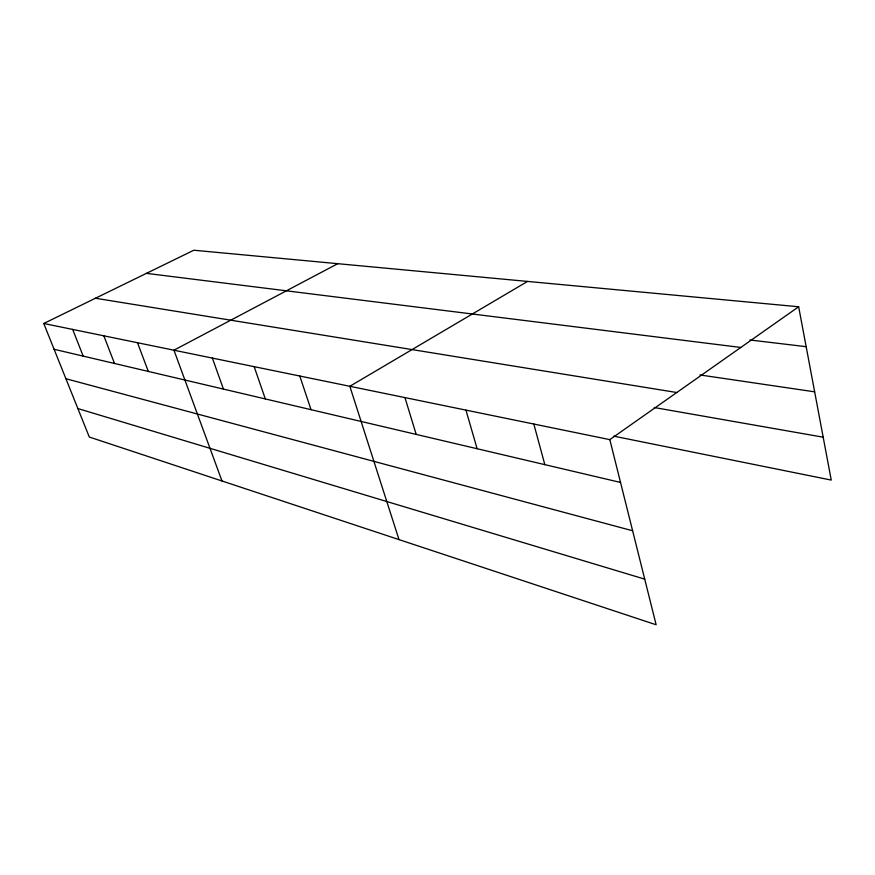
<?xml version="1.0" encoding="UTF-8"?>
<svg xmlns="http://www.w3.org/2000/svg" width="875" height="875" viewBox="0 0 875 875"><rect width="100%" height="100%" fill="white"/><g stroke="black" fill="none" stroke-linecap="round" stroke-linejoin="round"><path stroke-width="1.31" d="M609.82 439.633L656.141 624.772L89.294 437.03L43.75 323.488L609.82 439.633L798.656 306.764L831.25 480.08L613.769 436.155M527.538 281.422L349.836 386.291L399.011 539.613M337.761 263.681L173.95 350.197L221.988 480.977M43.75 323.488L193.812 250.228L798.656 306.764M749.919 339.992L806.159 346.675M146.42 273.361L740.819 347.463M699.902 374.938L814.658 391.836M95.452 298.244L676.78 392.514M654.248 407.531L823.178 437.183M54.097 349.278L620.528 482.442M65.909 378.733L632.614 530.775M77.875 408.559L644.722 579.141M72.68 329.416L83.191 356.125M103.841 335.814L114.516 363.486M137.495 342.716L148.312 371.438M212.362 358.083L223.442 389.091M254.155 366.658L265.333 398.945M299.786 376.02L311.041 409.686M404.939 397.6L416.205 434.416M465.938 410.112L477.127 448.733M533.827 424.047L544.83 464.647"/></g></svg>
